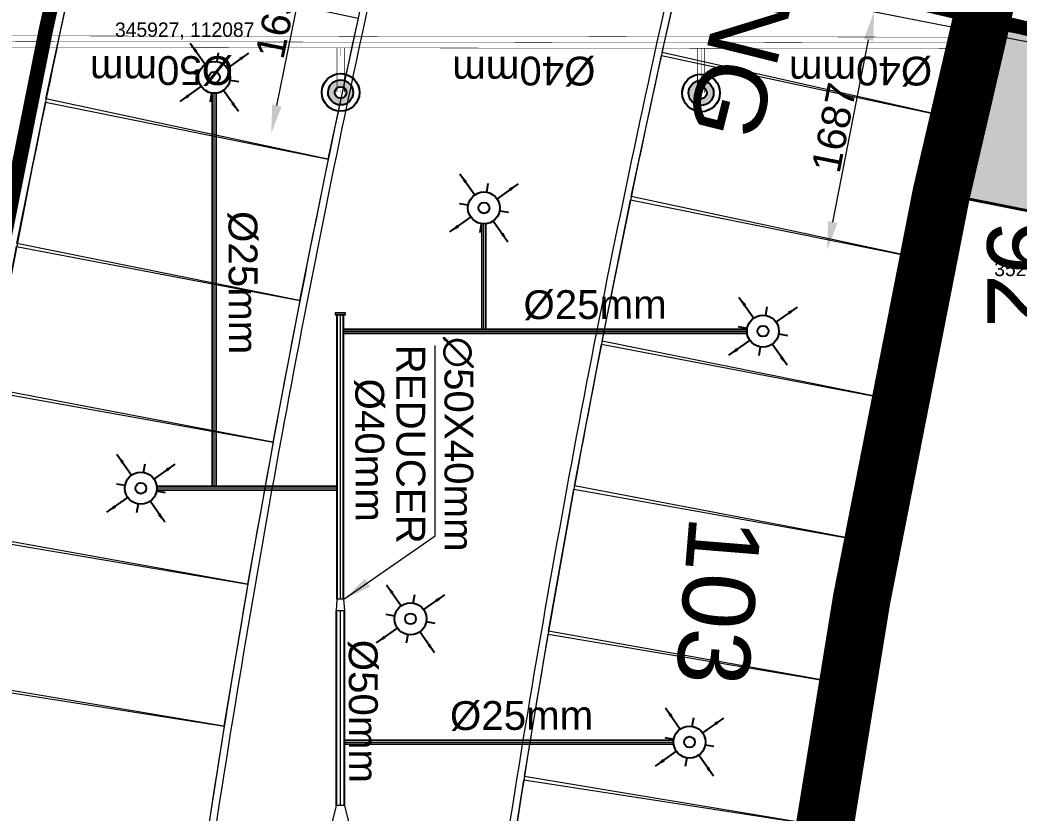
# Model space of a CAD drawing. Header units: inches. Extents: x 257070 to 799932, y -17980 to 269260.
# Drawn here: x 345635 to 352564, y 106131 to 111632 of the extents above; entities that cross this region are included whole.
import ezdxf

# ---------------------------------------------------------------- set-up
doc = ezdxf.new("R2010")
doc.units = ezdxf.units.IN
doc.header["$MEASUREMENT"] = 0
doc.header["$PDMODE"] = 99
doc.header["$PDSIZE"] = 100
doc.linetypes.add('Basement 1floor plan$0$CENTERX2', pattern=[4, 2.5, -0.5, 0.5, -0.5])
for name, color, linetype, lineweight in [('0-AES-DIM', 7, 'Continuous', 5), ('0-AES-F-SPRINKLER PIPE', 10, 'Continuous', 15), ('0-aes-FF-Sprinkler Header', 5, 'Continuous', 0), ('0-AES-P-INFRA', 7, 'Continuous', 13), ('E--CONCRETE-4', 4, 'Continuous', 40), ('E--CONCRETE-SHADE', 253, 'Continuous', 20), ('F--BRICKWALL-3', 252, 'Continuous', 30), ('M--TILING-2', 252, 'Continuous', 18), ('Q--PARKING', 253, 'Continuous', 13)]:
    doc.layers.add(name, color=color, linetype=linetype, lineweight=lineweight)
for name, color, linetype in [('0-AES-F-SPRINKLER', 10, 'Continuous'), ('0-aes-ff Nozzel', 30, 'Continuous'), ('0-aes-water curtan pipe', 200, 'Continuous'), ('2 wheeler barrier', 170, 'Continuous'), ('basement1_AP$0$A-_ANOTPATN_H-_-', 253, 'Continuous'), ('DSP_PARKING', 8, 'Continuous'), ('DSP_SLAB CO-ORDINATES', 160, 'Continuous'), ('RETAIL', 40, 'Continuous')]:
    doc.layers.add(name, color=color, linetype=linetype)
doc.layers.add('CORE -E', color=7, linetype='Continuous', true_color=0x642d8b)
doc.styles.add('RomanS', font='romans.shx')
doc.styles.get("Standard").update_dxf_attribs({"font": 'arial.ttf'})
doc.styles.add('TEXT style 175', font='GOTHIC.TTF')
doc.dimstyles.new('AES DIM', dxfattribs={"dimtxt": 0.2, "dimasz": 0.15, "dimexe": 0, "dimexo": 0, "dimgap": 0.02, "dimtad": 1, "dimzin": 0, "dimdsep": 46, "dimtxsty": 'RomanS', "dimcen": 0, "dimclrd": 7, "dimclre": 7, "dimclrt": 7, "dimadec": 0, "dimazin": 0, "dimtfac": 1, "dimtix": 1, "dimtofl": 0, "dimtmove": 1, "dimatfit": 3, "dimfxl": 1, "dimtolj": 1, "dimtzin": 0, "dimlwd": -1, "dimlwe": -1, "dimarcsym": 0})
doc.dimstyles.new('AES-PLUMBING', dxfattribs={"dimtxt": 100, "dimasz": 100, "dimexe": 0, "dimexo": 0, "dimgap": 0.01, "dimtad": 1, "dimdec": 0, "dimdsep": 46, "dimtxsty": 'Standard', "dimcen": 10, "dimclrd": 7, "dimclre": 7, "dimclrt": 7, "dimadec": 0, "dimazin": 0, "dimtfac": 1, "dimtdec": 0, "dimtmove": 0, "dimatfit": 3, "dimfxl": 1, "dimlwd": -1, "dimlwe": -1, "dimarcsym": 1})
doc.dimstyles.new('ISO-25', dxfattribs={"dimtxt": 2.5, "dimasz": 2.5, "dimexe": 1.25, "dimexo": 0.625, "dimtad": 1, "dimtxsty": 'Standard', "dimcen": 2.5, "dimadec": 0, "dimazin": 0, "dimtfac": 1, "dimtmove": 0, "dimatfit": 3, "dimfxl": 1, "dimarcsym": 0})
doc.dimstyles.new('PLUMBING', dxfattribs={"dimscale": 100, "dimtxt": 1.8, "dimasz": 1.6, "dimexe": 1, "dimexo": 1, "dimgap": 0.5, "dimtad": 2, "dimdec": 0, "dimzin": 0, "dimdsep": 46, "dimtxsty": 'Standard', "dimcen": 1, "dimdle": 1, "dimclrd": 7, "dimclre": 7, "dimclrt": 256, "dimadec": 0, "dimazin": 0, "dimtfac": 1, "dimtdec": 0, "dimtmove": 2, "dimatfit": 3, "dimfxl": 1, "dimtolj": 1, "dimtzin": 0, "dimlwd": -1, "dimlwe": -1, "dimarcsym": 0})

# ---------------------------------------------------------------- blocks, each defined once
blk = doc.blocks.new('*U176')
at = {"layer": 'DSP_SLAB CO-ORDINATES', "color": 206}
for p, q in [((-0.0003698509850069277, -188.0474283585087), (-0.0003698509849839045, 188.0474118549197)), ((-188.0477899576992, -8.251794497482479e-06), (188.0470502557292, -8.251794497482479e-06))]:
    blk.add_line(p, q, dxfattribs=at)
at = {"layer": 'DSP_SLAB CO-ORDINATES', "color": 206, "ltscale": 3.5}
blk.add_lwpolyline([(-105.4687033243318, 0.1349944143975237), (4.66756682276557e-05, 105.6037444143975), (105.4687966714443, 0.1359383291039289), (4.667566820182415e-05, -105.3337555856025), (-105.4677594096254, 0.1359383291039289)], dxfattribs=at)
at = {"layer": 'DEFPOINTS', "style": 'TEXT style 175'}
blk.add_attdef('CORDINATE', (367.2826763232355, -572.4526064181649), '', height=100, dxfattribs=at)
at = {"layer": 'DSP_SLAB CO-ORDINATES', "color": 214, "style": 'TEXT style 175'}
blk.add_attdef('NO.', (480.4583016714996, 903.4005789354214), '', height=500, rotation=270, dxfattribs=at)
blk = doc.blocks.new('*U188')
at = {"layer": 'DSP_SLAB CO-ORDINATES', "color": 206}
for p, q in [((-0.0003698509850069277, -188.0474283585087), (-0.0003698509849839045, 188.0474118549197)), ((-188.0477899576992, -8.251794497482479e-06), (188.0470502557292, -8.251794497482479e-06))]:
    blk.add_line(p, q, dxfattribs=at)
at = {"layer": 'DSP_SLAB CO-ORDINATES', "color": 206, "ltscale": 3.5}
blk.add_lwpolyline([(-105.4687033243318, 0.1349944143975237), (4.66756682276557e-05, 105.6037444143975), (105.4687966714443, 0.1359383291039289), (4.667566820182415e-05, -105.3337555856025), (-105.4677594096254, 0.1359383291039289)], dxfattribs=at)
at = {"layer": 'DEFPOINTS', "style": 'TEXT style 175'}
blk.add_attdef('CORDINATE', (367.2826763232355, -572.4526064181649), '', height=100, dxfattribs=at)
at = {"layer": 'DSP_SLAB CO-ORDINATES', "color": 214, "style": 'TEXT style 175'}
blk.add_attdef('NO.', (318.4060704529356, -186.8432824506217), '', height=500, rotation=270, dxfattribs=at)
blk = doc.blocks.new('*U189')
at = {"layer": 'DSP_SLAB CO-ORDINATES', "color": 206}
for p, q in [((-0.0003698509850069277, -188.0474283585087), (-0.0003698509849839045, 188.0474118549197)), ((-188.0477899576992, -8.251794497482479e-06), (188.0470502557292, -8.251794497482479e-06))]:
    blk.add_line(p, q, dxfattribs=at)
at = {"layer": 'DSP_SLAB CO-ORDINATES', "color": 206, "ltscale": 3.5}
blk.add_lwpolyline([(-105.4687033243318, 0.1349944143975237), (4.66756682276557e-05, 105.6037444143975), (105.4687966714443, 0.1359383291039289), (4.667566820182415e-05, -105.3337555856025), (-105.4677594096254, 0.1359383291039289)], dxfattribs=at)
at = {"layer": 'DEFPOINTS', "style": 'TEXT style 175'}
blk.add_attdef('CORDINATE', (367.2826763232355, -572.4526064181649), '', height=100, dxfattribs=at)
at = {"layer": 'DSP_SLAB CO-ORDINATES', "color": 214, "style": 'TEXT style 175'}
blk.add_attdef('NO.', (-485.0326414022321, 1389.961365993013), '', height=500, rotation=270, dxfattribs=at)
blk = doc.blocks.new('*D607')
at = {"layer": '0-AES-F-SPRINKLER PIPE', "color": 7, "ltscale": 1000, "transparency": 16777216}
for p, q in [((346248.8212083713, 113080.7856573716), (346414.7204082534, 113767.928951582)), ((346511.9274342916, 113744.4599488593), (357901.6930020183, 110994.5924751445)), ((357833.0008281745, 110283.9801782115), (357998.9000280566, 110971.1234724219))]:
    blk.add_line(p, q, dxfattribs=at)
for points in [[(346515.8389347454, 113760.6611198657), (346508.0159338379, 113728.258777853), (346414.7204082534, 113767.928951582)], [(357905.6045024721, 111010.7936461509), (357897.7815015645, 110978.3913041381), (357998.9000280566, 110971.1234724219)]]:
    blk.add_solid(points, dxfattribs=at)
at = {"layer": 'DEFPOINTS', "color": 0, "ltscale": 1000, "transparency": 16777216}
for p in [(346248.8212083713, 113080.7856573716, -6.094219490413867e-08), (357998.9000280566, 110971.1234724219), (357833.0008281745, 110283.9801782115, -6.654302336857554e-08)]:
    blk.add_point(p, dxfattribs=at)
at = {"layer": '0-AES-F-SPRINKLER PIPE', "color": 7, "ltscale": 1000, "transparency": 16777216, "insert": (352218.7952038943, 112419.1672144164), "char_height": 100, "attachment_point": 5, "rotation": 346.42664834947607}
blk.add_mtext('11917', dxfattribs=at)
blk = doc.blocks.new('*D632')
at = {"color": 7, "ltscale": 1000, "transparency": 16777216}
blk.add_line((351271.919832329, 110230.6059312498), (351520.795996663, 111493.6767107161), dxfattribs=at)
for points in [[(351488.0914936946, 111500.1208240528), (351553.5004996315, 111487.2325973793), (351559.4606766837, 111689.9037285268)], [(351239.2153293606, 110237.0500445866), (351304.6243352974, 110224.161817913), (351233.2551523084, 110034.3789134391)]]:
    blk.add_solid(points, dxfattribs=at)
at = {"layer": 'DEFPOINTS', "color": 0, "ltscale": 1000, "transparency": 16777216}
for p in [(351559.4606766837, 111689.9037285268, -5.674305819475392e-08), (351559.4606766837, 111689.9037285268), (351233.2551523084, 110034.3789134391, -5.657314894362137e-08)]:
    blk.add_point(p, dxfattribs=at)
at = {"color": 7, "ltscale": 1000, "transparency": 16777216, "insert": (351281.5948404431, 110884.7543005102), "char_height": 200, "attachment_point": 5, "rotation": 78.85320208970076}
blk.add_mtext('\\A1;1687', dxfattribs=at)
blk = doc.blocks.new('*D633')
at = {"color": 7, "ltscale": 1000, "transparency": 16777216}
for p, q in [((347417.0176021152, 111039.9262192051), (347665.1964402999, 112265.2724457989)), ((347377.3161794831, 110843.9063298036), (347377.316179483, 110843.9063298036))]:
    blk.add_line(p, q, dxfattribs=at)
for points in [[(347632.526458733, 112271.889349571), (347697.8664218668, 112258.6555420269), (347704.8978629321, 112461.2923352004)], [(347384.3476205483, 111046.5431229772), (347449.6875836821, 111033.3093154331), (347377.316179483, 110843.9063298036)]]:
    blk.add_solid(points, dxfattribs=at)
at = {"layer": 'DEFPOINTS', "color": 0, "ltscale": 1000, "transparency": 16777216}
for p in [(347704.8978629322, 112461.2923352004, -6.44092891e-08), (347704.8978629321, 112461.2923352004), (347377.3161794831, 110843.9063298036, -5.657314890082252e-08)]:
    blk.add_point(p, dxfattribs=at)
at = {"color": 7, "ltscale": 1000, "transparency": 16777216, "insert": (347426.4650858909, 111675.8186493749), "char_height": 200, "attachment_point": 5, "rotation": 78.55032736120639}
blk.add_mtext('\\A1;1650', dxfattribs=at)
blk = doc.blocks.new('*U701')
at = {"layer": '0-aes-FF-Sprinkler Header', "color": 1, "const_width": 5}
for points in [[(12087231.45229528, -3664418.565553213), (12087540.83418112, -3664418.565553213)], [(12087231.45229528, -3664468.565553213), (12087540.83418112, -3664468.565553213)]]:
    blk.add_lwpolyline(points, dxfattribs=at)
at = {"layer": '0-aes-FF-Sprinkler Header', "color": 8, "const_width": 2}
blk.add_lwpolyline([(12087231.45229528, -3664443.565553213), (12087540.83418112, -3664443.565553213)], dxfattribs=at)
blk = doc.blocks.new('Nozzel')
at = {"transparency": 33554585}
h = blk.add_hatch(color=30, dxfattribs=at)
h.dxf.hatch_style = 1
edge = h.paths.add_edge_path()
edge.add_ellipse((-1664094.47680354, 224268.8534619729), major_axis=(0.8799614910948493, 86.96670475333754), ratio=0.9999999971453589, start_angle=0, end_angle=360)
edge = h.paths.add_edge_path(flags=16)
edge.add_arc((-1664094.47680354, 224268.8534619729), 40.02344873524271, 0, 360)
blk.add_circle((-1664094.47680354, 224268.8534619729), 40.02344873524271)
at = {"layer": '0-AES-F-SPRINKLER', "color": 13}
blk.add_circle((-1664094.47680354, 224268.8534619729), 130.6494164323611, dxfattribs=at)
for major_axis, ratio, start_param, end_param in [((0.6289992978794071, 130.4552184160167), 0.9999999971271565, 1.575617861951129, 7.858803169130714), ((0.8799614910948493, 86.96670475333754), 0.9999999971453589, 1.580914353715009, 7.864099660894595)]:
    blk.add_ellipse((-1664094.47680354, 224268.8534619729), major_axis=major_axis, ratio=ratio, start_param=start_param, end_param=end_param, dxfattribs=at)
at = {"layer": '0-AES-F-SPRINKLER PIPE', "lineweight": 30, "rotation": 180}
blk.add_blockref('*U701', (10423136.97549174, -3440174.712091242), dxfattribs=at)
blk = doc.blocks.new('*U709')
at = {"layer": '0-AES-F-SPRINKLER PIPE', "color": 200, "lineweight": 30, "const_width": 2.666666666666667}
for points in [[(-1770300.02490452, 110287.0937724693), (-1770300.02490452, 65529.04052959147)], [(-1770220.02490452, 110287.0937724693), (-1770220.02490452, 65529.04052959147)]]:
    blk.add_lwpolyline(points, dxfattribs=at)
at = {"layer": '0-AES-F-SPRINKLER PIPE', "color": 252, "lineweight": 30, "const_width": 2.666666666666667}
blk.add_lwpolyline([(-1770260.02490452, 110287.0937724693), (-1770260.02490452, 65529.04052959147)], dxfattribs=at)
blk = doc.blocks.new('A$C3B671B2F')
at = {"layer": '0-AES-F-SPRINKLER PIPE', "color": 200, "lineweight": 30, "const_width": 2.666666666666667}
for points in [[(1.333679335657507, 1.333893688861281, -0.4142135623728617), (121.3335798736662, 121.3337942269718, -0.4142135623728617)], [(81.33366688177921, 1.333893688861281, -0.4142135623723415), (121.3335798736662, 41.33380668086465, -0.4142135623723415)]]:
    blk.add_lwpolyline(points, format="xyb", dxfattribs=at)
at = {"layer": '0-AES-F-SPRINKLER PIPE', "color": 252, "lineweight": 30, "const_width": 2.666666666666667}
blk.add_lwpolyline([(41.33357987366617, 1.333893688861281, -0.4142135623730951), (121.3335798736662, 81.33389368886128)], format="xyb", dxfattribs=at)
at = {"layer": '0-AES-F-SPRINKLER PIPE', "color": 200, "lineweight": 30, "const_width": 2.666666666666667}
for points in [[(121.3335798736662, 41.33380668086465), (121.3335798736662, 121.3337942268845)], [(81.33357987366617, 1.333893688875833), (1.333679335657507, 1.333893688875833)]]:
    blk.add_lwpolyline(points, dxfattribs=at)
blk = doc.blocks.new('*U710')
at = {"layer": '0-AES-F-SPRINKLER PIPE', "color": 200, "lineweight": 30, "const_width": 2.666666666666667}
for points in [[(-1770300.02490452, 102954.1716970574), (-1770300.02490452, 102768.6474670091)], [(-1770220.02490452, 102954.1716970574), (-1770220.02490452, 102768.6474670091)]]:
    blk.add_lwpolyline(points, dxfattribs=at)
at = {"layer": '0-AES-F-SPRINKLER PIPE', "color": 252, "lineweight": 30, "const_width": 2.666666666666667}
blk.add_lwpolyline([(-1770260.02490452, 102954.1716970574), (-1770260.02490452, 102768.6474670091)], dxfattribs=at)
blk = doc.blocks.new('*U603')
at = {"layer": '0-AES-F-SPRINKLER'}
for p, q in [((171672.4061701425, 56809.37202057959), (171672.4061701495, 56870.64695059191)), ((171561.5562048926, 56698.52205535075), (171500.2812748789, 56698.52205535703)), ((171783.2561353722, 56698.52205532826), (171844.5310653842, 56698.52205532206)), ((171672.4061701212, 56587.67209009943), (171672.4061701137, 56526.39716008698))]:
    blk.add_line(p, q, dxfattribs=at)
for radius in [110.8499652399786, 37.80738082159161]:
    blk.add_circle((171672.4061701323, 56698.52205533961), radius, dxfattribs=at)
at = {"layer": '0-AES-F-SPRINKLER PIPE'}
for points, override in [([(171467.8843980348, 56903.04382747895), (171594.0234080246, 56776.90481746293)], {"dimasz": 70, "dimtad": 0, "dimfxl": 13, "dimarcsym": 1}), ([(171876.9279422716, 56903.04382743764), (171750.7889322562, 56776.90481744697)], {"dimasz": 70, "dimtad": 0, "dimfxl": 13, "dimarcsym": 1}), ([(171467.8843979921, 56494.00028324145), (171594.0234080091, 56620.13929323198)], {"dimasz": 70, "dimtad": 0, "dimfxl": 13, "dimarcsym": 1}), ([(171876.9279422305, 56494.0002832), (171750.7889322391, 56620.13929321616)], {"dimasz": 70, "dimgap": 0.625, "dimtad": 0, "dimfxl": 13, "dimarcsym": 1})]:
    blk.add_leader(points, dimstyle='ISO-25', override=override, dxfattribs=at)
blk = doc.blocks.new('A$C5579145F')
at = {"layer": '0-AES-P-INFRA', "ltscale": 1000}
blk.add_line((-5308.209090792865, -38802.07978622944, 6.092190703427778e-08), (2178.306683932024, -40277.22699138231, 6.092190703427778e-08), dxfattribs=at)
at = {"layer": '0-AES-P-INFRA', "ltscale": 1000, "const_width": 5, "elevation": 1.123472219290317e-07}
blk.add_lwpolyline([(4604.961787308508, -33343.18776785882), (3749.312026000989, -36153.24613151587), (3340.535836838419, -37641.06117712311), (2663.129909088777, -40390.24121523087), (2178.306645682547, -40277.22698384561), (-5331.064879926562, -38797.57626890887), (-5520.325572082656, -38757.18108990137), (-5051.156037971319, -36783.55934730223), (-4505.587115995411, -34730.54177080968), (-3983.351385207905, -32879.99010422177)], dxfattribs=at)
at = {"ltscale": 1000}
for p1, p2, distance, picture, middle in [((-7781.705842096941, -39984.75008096918, 6.10918163282092e-08), (-7454.124158647843, -38367.36407557239, 5.325567612903172e-08), 1.1555280802874574e-10, '*D633', (-7732.556935689179, -39152.83776139795, 1.176649652290317e-07)), ((-3925.76686927164, -40794.27749733375, 6.109181628541034e-08), (-3599.561344896385, -39138.75268224596, 6.092190703427781e-08), -5.588410179456564e-12, '*D632', (-3877.427181137027, -39943.90211026263, 1.176649652290317e-07))]:
    dim = blk.add_aligned_dim(p1=p1, p2=p2, distance=distance, dimstyle='AES DIM', override={"dimscale": 1}, dxfattribs=at)
    dim.commit()
    dim.dimension.update_dxf_attribs({"geometry": picture, "text_midpoint": middle, "insert": (-355159.0220215801, -150828.6564107728)})

msp = doc.modelspace()

# ---------------------------------------------------------------- hatches: boundary and pattern name
at = {"layer": 'E--CONCRETE-SHADE', "ltscale": 3.5}
h = msp.add_hatch(color=8, dxfattribs=at)
h.dxf.hatch_style = 1
h.paths.add_polyline_path([(353595.493198943, 111341.1874629324), (352418.131085675, 111573.1755105553), (352186.143038052, 110395.8133972873), (353363.5051513205, 110163.825349664)])

# ---------------------------------------------------------------- linework, layer by layer
at = {"layer": '0-AES-F-SPRINKLER PIPE', "ltscale": 1000, "const_width": 100, "elevation": -6.654302336857554e-08}
msp.add_lwpolyline([(351605.3977095037, 129547.826318871), (346250.5245428041, 113080.3835360998), (353595.493198943, 111341.1874629324), (356762.7407866381, 110411.5759416579), (357833.0008281745, 110283.9801782115), (360303.2857049529, 119093.2608042444), (363523.4809188613, 126983.1935690066), (367633.3451623905, 134797.2613235805), (369450.4341872607, 138076.312566022), (363706.0776720152, 139071.7693589754), (357863.4465078678, 128490.3235903428)], close=True, dxfattribs=at)
at = {"layer": '0-AES-F-SPRINKLER PIPE', "ltscale": 1000}
for points, elevation in [([(346967.4052175203, 108399.1621087188), (346967.4052175203, 111124.3956931872)], -6.038423077442685e-08), ([(346970.4052175203, 108399.1621087188), (346970.4052175203, 111124.0137081001)], -6.038423077442685e-08), ([(346982.9052175203, 108399.1621087188), (346982.9052175203, 111123.306671792)], -6.038423077442685e-08), ([(346995.4052175203, 108399.1621087188), (346995.4052175203, 111124.0137081001)], -6.038423077442685e-08), ([(346998.4052175203, 108399.1621087188), (346998.4052175203, 111124.3956931872)], -6.038423077442685e-08), ([(348837.5832428396, 109488.7032924455), (348837.5832428396, 110218.3017006055)], -5.963369607689785e-08), ([(348840.5832428396, 109488.7032924455), (348840.5832428396, 110217.9197155183)], -5.963369607689785e-08), ([(348853.0832428396, 109488.7032924455), (348853.0832428396, 110217.2126792103)], -5.963369607689785e-08), ([(348865.5832428396, 109488.7032924455), (348865.5832428396, 110217.9197155183)], -5.963369607689785e-08), ([(348868.5832428396, 109488.7032924455), (348868.5832428396, 110218.3017006055)], -5.963369607689785e-08), ([(347833.4954579432, 107612.9798845868), (347833.4954579432, 109586.3252189499)], -5.733485355211871e-08), ([(347837.4954579432, 107612.9798845868), (347837.4954579432, 109586.3252189499)], -5.733485355211871e-08), ([(347857.4954579432, 107612.9798845868), (347857.4954579432, 109586.3252189499)], -5.733485355211871e-08), ([(347877.4954579432, 107612.9798845868), (347877.4954579432, 109586.3252189499)], -5.733485355211871e-08), ([(347881.4954579432, 107612.9798845868), (347881.4954579432, 109586.3252189499)], -5.733485355211871e-08), ([(347881.4954579432, 109488.7032924455), (350678.3994199758, 109488.7032924455)], -5.888316137936883e-08), ([(347881.4954579432, 109485.7032924455), (350678.0174348887, 109485.7032924455)], -5.888316137936883e-08), ([(347881.4954579432, 109473.2032924455), (350677.3103985806, 109473.2032924455)], -5.888316137936883e-08), ([(347881.4954579432, 109460.7032924455), (350678.0174348887, 109460.7032924455)], -5.888316137936883e-08), ([(347881.4954579432, 109457.7032924455), (350678.3994199758, 109457.7032924455)], -5.888316137936883e-08), ([(347824.9954579432, 108399.1621087188), (346583.164276605, 108399.1621087188)], -5.95468837076276e-08), ([(347824.9954579432, 108368.1621087188), (346583.164276605, 108368.1621087188)], -5.95468837076276e-08), ([(347824.9954579432, 108396.1621087188), (346583.5462616921, 108396.1621087188)], -5.95468837076276e-08), ([(347824.9954579432, 108371.1621087188), (346583.5462616921, 108371.1621087188)], -5.95468837076276e-08), ([(347824.9954579432, 108383.6621087188), (346584.2532980002, 108383.6621087188)], -5.95468837076276e-08), ([(347827.4954579432, 106182.900847889), (347827.4954579432, 107535.7507831999)], -5.733485355211871e-08), ([(347832.4954579432, 106182.900847889), (347832.4954579432, 107535.7507831999)], -5.733485355211871e-08), ([(347857.4954579432, 106182.900847889), (347857.4954579432, 107535.7507831999)], -5.733485355211871e-08), ([(347882.4954579432, 106182.900847889), (347882.4954579432, 107535.7507831999)], -5.733485355211871e-08), ([(347887.4954579432, 106182.900847889), (347887.4954579432, 107535.7507831999)], -5.733485355211871e-08), ([(347889.9954579432, 106638.2087641323), (350168.8975352158, 106638.2087641323)], -5.804581431256959e-08), ([(347889.9954579432, 106635.2087641323), (350168.5155501286, 106635.2087641323)], -5.804581431256959e-08), ([(347889.9954579432, 106622.7087641323), (350167.8085138206, 106622.7087641323)], -5.804581431256959e-08), ([(347889.9954579432, 106610.2087641323), (350168.5155501286, 106610.2087641323)], -5.804581431256959e-08), ([(347889.9954579432, 106607.2087641323), (350168.8975352158, 106607.2087641323)], -5.804581431256959e-08)]:
    msp.add_lwpolyline(points, dxfattribs=dict(at, elevation=elevation))
at = {"layer": '0-AES-F-SPRINKLER PIPE', "ltscale": 1000, "elevation": -5.733485355211871e-08}
for points in [[(347893.7499166661, 109601.1907496094), (347821.2409992204, 109601.1907496094), (347821.2409992204, 109586.3252189499), (347893.7499166661, 109586.3252189499)], [(347891.5814413367, 109599.02227428), (347823.4094745498, 109599.02227428), (347823.4094745498, 109588.4936942793), (347891.5814413367, 109588.4936942793)], [(347881.4954579432, 107612.9798845868), (347833.4954579432, 107612.9798845868), (347827.4954579432, 107535.7507831999), (347887.4954579432, 107535.7507831999)], [(347887.4954579432, 106182.900847889), (347827.4954579432, 106182.900847889), (347797.4954579432, 106060), (347917.4954579432, 106060)]]:
    msp.add_lwpolyline(points, close=True, dxfattribs=at)
at = {"layer": '2 wheeler barrier', "color": 8, "const_width": 100}
for points, elevation in [([(363676.7758842452, 139076.8477741547, 0.06675746279244901), (353918.3901662353, 117753.0099519296, 0.01643551900720754), (352411.1586347902, 112154.7064447233, 0.001613952758021698), (352283.0514350793, 111599.8265578237, 0.001613952758021698)], -5.892624788984337e-08), ([(346291.4028185407, 130468.7746437845), (345428.1095136826, 128536.7151459818), (350326.558426353, 126611.3348923636, 0.01966415359407068), (347881.8662595584, 119592.9920089208, 0.01643551900720741), (346266.8064160618, 113594.182272287, 0.01643551900720675), (345049.2896057862, 107502.2376426066, 0.0164355190072074), (344234.5751196895, 101343.4734109977, 0.0164355190072088), (343826.1822689572, 95144.49350831425, 0.01432480572914555), (343804.600166176, 89584.09008528513), (340137.1320025652, 89013.82138658)], -5.44805528684874e-08), ([(352024.782288598, 110427.6428705713, 0.01141879910430177), (351274.9284610902, 106469.486128803, 0.009576532615598024), (350785.9330806598, 103126.32211654, 0.009576532615598024)], -5.657314904405924e-08)]:
    msp.add_lwpolyline(points, format="xyb", dxfattribs=dict(at, elevation=elevation))
at = {"layer": 'basement1_AP$0$A-_ANOTPATN_H-_-', "color": 8, "extrusion": (2.548779655116505e-13, -3.227332144614396e-13, -1)}
for p, q in [((352197.8377965426, 110419.0247124801, -5.856688299347772e-08), (352180.0632708439, 111594.63865105, -5.89508229937861e-08)), ((352420.1590361143, 111547.3301970166, -5.887435986416461e-08), (351931.4900416456, 110471.5058568487, -5.865170657578516e-08))]:
    msp.add_line(p, q, dxfattribs=at)
at = {"layer": 'DSP_PARKING', "color": 8}
msp.add_arc((423732.0812776391, 94707.4101865245, -3.526372069026013e-08), 85299.08480195106, 153.8177769380767, 185.9777294860621, dxfattribs=at)
at = {"layer": 'E--CONCRETE-4', "color": 8, "ltscale": 10}
for p, q in [((352418.131085675, 111573.1755105553, -5.888321788516384e-08), (352186.143038052, 110395.8133972873, -5.856237266736492e-08)), ((353595.493198943, 111341.1874629324, -5.850826397673766e-08), (352418.131085675, 111573.1755105553, -5.888321788516384e-08)), ((352186.143038052, 110395.8133972873, -5.856237266736492e-08), (353363.5051513205, 110163.825349664, -5.818741875893843e-08))]:
    msp.add_line(p, q, dxfattribs=at)
at = {"layer": 'F--BRICKWALL-3', "color": 8}
for points, elevation in [([(352420.1590361143, 111547.3301970166), (352180.0632708439, 111594.6386510499)], -5.895082299378606e-08), ([(352424.9921065393, 111571.8585771152), (352184.8963412695, 111619.1670311486)], -5.895750727358357e-08), ([(352193.004726117, 110394.4963323815), (351926.6569712204, 110446.97747675)], -5.864502229598755e-08), ([(352197.8377965426, 110419.0247124801), (351931.4900416456, 110471.5058568487)], -5.865170657578516e-08)]:
    msp.add_lwpolyline(points, dxfattribs=dict(at, elevation=elevation))
at = {"layer": 'M--TILING-2', "color": 8, "linetype": 'Basement 1floor plan$0$CENTERX2', "ltscale": 1000, "const_width": 400, "elevation": 2.408171363038821e-08}
msp.add_lwpolyline([(350086.3833850136, 91684.8476518134, -0.02911462853865341), (350643.0410899508, 101934.0380662009, -0.02440263577394803), (352024.782288598, 110427.6428705713, -0.02718810943544169), (354530.1704471644, 119680.5994549241, -0.01332322561527532), (357863.4465078688, 128490.3235903454), (338652.8309054209, 131708.109113949), (319828.4972484739, 134457.3560055109), (311231.612201708, 135934.9612226126), (308386.9808443538, 136427.9066202417), (300964.8700720216, 140353.6479632277), (283588.9790605498, 141766.7310709313)], format="xyb", dxfattribs=at)
at = {"layer": 'Q--PARKING', "color": 8}
for points, elevation in [([(361560.4034346142, 139748.0727965799, 0.06519900616687829), (351861.8052400515, 118379.8739255271, 0.0164355190072074), (350317.8376524575, 112645.1218450994, 0.01643551900720676), (349153.9139130456, 106821.3345151619, 0.01643551900720723), (348375.0618075076, 100933.6688713598, 0.01643551900720919), (347984.6457327877, 95007.55778363021, 0.04470069080363005), (348893.98903826, 78908.5276677073)], -4.923947724280979e-08), ([(356680.8231321132, 130698.0363992451, 0.03665435195770323), (351909.6327964744, 118365.295693583, 0.01643551900720727), (350366.5195357676, 112633.7168357883, 0.01643551900720668), (349203.2398327676, 106813.151994549, 0.01643551900720721), (348424.8186911308, 100928.7441853689, 0.01643551900720922), (348034.6186461723, 95005.91220536106, 0.04467482740785875), (348942.104877773, 78925.01582534448)], -4.92325348516406e-08), ([(358490.6215126262, 129846.7662856046, 0.03666995519292739), (353822.7350533894, 117782.1664158178, 0.01643551900720732), (352313.7948681701, 112177.5164633454, 0.01643551900720677), (351176.2766216461, 106485.8511700289, 0.01643551900720733), (350415.0940360581, 100731.7567457329, 0.01643551900720899), (350033.5351815624, 94940.08907459734, 0.04274863128928102), (350824.9353327755, 79887.61754577712)], -4.906330640334753e-08), ([(351644.1763255619, 129541.1057438171, 0.02816632028103754), (347977.5213724038, 119563.8355450324, 0.01643551900720728), (346364.170182682, 113571.3722536648, 0.01643551900720675), (345147.9414452302, 107485.8726013806, 0.01643551900720725), (344334.0888869357, 101333.6240390158, 0.01643551900720899), (343926.1280957265, 95141.20235177595, 0.01476354369383505), (343907.2151818826, 89566.41508105223, 0.01476354369383505)], -5.395015028206689e-08), ([(353744.1734398195, 129227.9085198668, 0.02964732951076551), (349938.4511857418, 118966.1280353231, 0.01643551900720763), (348360.1273983947, 113103.7668719108, 0.01643551900720678), (347170.3041538307, 107150.3892562476, 0.01643551900720725), (346374.1211154861, 101131.711913389, 0.01643551900720875), (345975.0175445015, 95073.7336427432, 0.01301968339370727), (345941.9280989883, 90264.02734752127, 0.01301968339370727)], -5.365668944255998e-08), ([(353672.7000972483, 129189.5499730807, 0.029474355780773), (349890.6236293188, 118980.7062672672, 0.01643551900720737), (348311.4455150845, 113115.1718812219, 0.01643551900720675), (347120.9782341088, 107158.5717768605, 0.01643551900720746), (346324.364231863, 101136.6365993798, 0.01643551900720879), (345925.0446311168, 95075.37922101223, 0.01292108409830111), (345891.2462784955, 90299.50792703393, 0.01292108409830111)], -5.368105788333266e-08)]:
    msp.add_lwpolyline(points, format="xyb", dxfattribs=dict(at, elevation=elevation))
for points, elevation in [([(350088.0547297805, 111406.702449873), (350307.9788469364, 112382.2194321408), (352259.0128114724, 111942.371197828), (352039.0886943162, 110966.8542155608), (350088.0547297805, 111406.702449873)], -5.942337662024579e-08), ([(345814.9519047615, 111084.1032404559), (346023.6018698991, 112062.0936248911), (347979.5826387701, 111644.7936946154), (347770.9326736325, 110666.8033101808), (345814.9519047615, 111084.1032404559)], -6.040838289487084e-08), ([(349874.3427162766, 110406.6408625467), (350083.2066688681, 111384.5855692186), (352039.0960822123, 110966.8576640348), (351830.2321296204, 109988.9129573635), (349874.3427162766, 110406.6408625467)], -5.915509401271584e-08), ([(345614.2450921724, 110082.3581953041), (345812.3012995445, 111062.5488597776), (347772.6826284922, 110666.4364450325), (347574.6264211198, 109686.2457805596), (345614.2450921724, 110082.3581953041)], -6.01362422404352e-08), ([(349671.9683948435, 109404.2234658571), (349869.7454021074, 110384.4705038008), (351830.2394779951, 109988.9164892717), (351632.4624707307, 109008.6694513287), (349671.9683948435, 109404.2234658571)], -5.888316137936883e-08), ([(345424.3885902654, 109078.5002029616), (345611.8278536428, 110060.7763975955), (347576.3802429108, 109685.8978708399), (347388.9409795332, 108703.6216762068), (345424.3885902654, 109078.5002029616)], -5.986065416264895e-08), ([(349480.9577141355, 108399.5787908515), (349667.6224168896, 109382.0024717273), (351632.4697786415, 109008.6730662182), (351445.8050758869, 108026.2493853432), (349480.9577141355, 108399.5787908515)], -5.860761358770256e-08), ([(345245.4046253392, 108072.6467840157), (345422.205001407, 109056.8935147809), (347390.6984629376, 108703.2927626452), (347213.89808687, 107719.0460318805), (345245.4046253392, 108072.6467840157)], -5.958165092431508e-08), ([(349301.33516575, 107392.8356541612), (349476.8636296432, 108377.3100105377), (351445.8123423967, 108026.2530827505), (351270.2838785031, 107041.7787263745), (349301.33516575, 107392.8356541612)], -5.832848596875401e-08), ([(345077.3141508563, 107064.9156926554), (345243.4549417821, 108051.0177348348), (347215.6590261412, 107718.7361529826), (347049.5182352153, 106732.6341108038), (345077.3141508563, 107064.9156926554)], -5.929926518804572e-08), ([(349133.1237810853, 106384.1231414843), (349297.4934996674, 107370.5219429906), (351270.2911026804, 107041.7825058256), (351105.921384098, 106055.3837043201), (349133.1237810853, 106384.1231414843)], -5.804581431256958e-08), ([(344920.1368449893, 106055.4249028874), (345075.5986008478, 107043.2668145641), (347051.2824242017, 106732.3433028467), (346895.820668343, 105744.5013911705), (344920.1368449893, 106055.4249028874)], -5.901353001243867e-08), ([(348976.3451283877, 105373.5705910348), (349129.5350259949, 106361.7673605452), (351105.9285650161, 106055.3875653303), (350952.7386674086, 105067.1907958206), (348976.3451283877, 105373.5705910348)], -5.775963486361603e-08)]:
    msp.add_lwpolyline(points, close=True, dxfattribs=dict(at, elevation=elevation))

# ---------------------------------------------------------------- block references
at = {"layer": '0-AES-DIM', "color": 51, "xscale": -1, "rotation": 269.9233957545728}
msp.add_blockref('A$C3B671B2F', (352200.4105229409, 111431.7178852935, -8.640616036624409e-08), dxfattribs=at)
at = {"layer": '0-AES-F-SPRINKLER', "color": 7, "rotation": 80.17180205283994}
for p in [(373545.7944522563, -67596.90990065287, -6.038423077442685e-08), (375415.9724775757, -68503.0038932346, -5.963369607689785e-08), (377351.0495985567, -69357.86324523935, -5.888316137936883e-08), (373036.2925674963, -70447.40442896602, -5.954688370762761e-08), (374906.4705928157, -71353.49842154776, -5.87963490100986e-08), (376841.5477137967, -72208.3577735525, -5.804581431256958e-08)]:
    msp.add_blockref('*U603', p, dxfattribs=at)
at = {"layer": '0-AES-F-SPRINKLER PIPE', "ltscale": 1000}
msp.add_blockref('A$C5579145F', (355159.02202158, 150828.6564107728, -1.176717621607393e-07), dxfattribs=at)
at = {"layer": '0-aes-ff Nozzel', "extrusion": (6.467321430924787e-09, -1.132818964123314e-10, 1), "rotation": 269.9233957728879}
for p in [(121365.4625186064, -1552663.669242911, -0.001979523102345986), (123865.4602841576, -1552667.011732684, -0.002076535108965954)]:
    msp.add_blockref('Nozzel', p, dxfattribs=at)
at = {"layer": '0-aes-water curtan pipe', "color": 51, "xscale": -1, "rotation": 359.92339575411}
msp.add_blockref('*U710', (-1418113.937634303, 11151.09528224086, -8.693318850734144e-08), dxfattribs=at)
at = {"layer": '0-aes-water curtan pipe', "color": 51, "rotation": 89.92339573534346}
msp.add_blockref('*U709', (420097.6126382064, 1881643.880245667, -8.308252434331606e-08), dxfattribs=at)
at = {"layer": 'DSP_SLAB CO-ORDINATES', "color": 8, "ltscale": 3.5}
for name, p, values in [('*U176', (345926.7209769156, 112087.1895065546, -5.44805528684874e-08), {'NO.': '80', 'CORDINATE': '345927, 112087'}), ('*U189', (352283.0518049305, 111599.8265660754, -5.892624788984337e-08), {'NO.': '93', 'CORDINATE': '352283, 111600'}), ('*U188', (352024.7826584491, 110427.6428788232, -5.657314904405924e-08), {'NO.': '92', 'CORDINATE': '352025, 110428'})]:
    msp.add_blockref(name, p, dxfattribs=at).add_auto_attribs(values)

# ---------------------------------------------------------------- texts
at = {"layer": '0-AES-F-SPRINKLER PIPE', "color": 7, "linetype": 'Continuous', "lineweight": -3, "ltscale": 0.9, "char_height": 199.9999999999999, "attachment_point": 2}
for s, insert, width, rotation in [('%%C25mm', (347282.7481031598, 109810.1382065511, -6.106093115282455e-08), 685.7738095238092, 270.1922011564885), ('%%C25mm', (349623.1750300372, 109758.223797932, -5.888316375862469e-08), 685.7738095238092, 0.19220115648849304), ('∅50X40mm\\PREDUCER', (348779.388390826, 108689.0354093699), 1474.714870395634, 269.99999998762826), ('%%C40mm', (348161.8383435828, 108648.0118573665, -5.801155393051641e-08), 685.7738095238092, 270.1922011564885), ('%%C50mm', (348116.8383435828, 106836.3080930256, -5.801155393051641e-08), 685.7738095238092, 270.1922011564885), ('%%C25mm', (349113.6731452771, 106907.7292696188, -5.804581669182545e-08), 685.7738095238092, 0.19220115648849304)]:
    msp.add_mtext(s, dxfattribs=dict(at, insert=insert, width=width, rotation=rotation))
at = {"layer": '0-aes-water curtan pipe', "extrusion": (-9.400222389716659e-12, -7.030848302191918e-09, 1), "char_height": 199.9999999999999, "width": 685.7738095238091, "attachment_point": 2, "text_direction": (-0.999999106221013, 0.001336995577914951, 5.232744555010452e-21)}
for s, insert in [('%%C50mm', (346616.2402053492, 111181.5235106459, -1.941595487432832e-06)), ('%%C40mm', (349129.6357524429, 111178.1631072439, -1.94159548743283e-06)), ('%%C40mm', (351464.641951644, 111178.1631072439, -1.94159548743283e-06))]:
    msp.add_mtext(s, dxfattribs=dict(at, insert=insert))
at = {"layer": 'CORE -E', "color": 8}
msp.add_text('2WHEELER PARKING', height=499.9999999999999, rotation=255.9869664743406, dxfattribs=at).set_placement((351994.8168019253, 117842.1829418423, -6.05978399768682e-08))
at = {"layer": 'RETAIL', "color": 8}
msp.add_text('103', height=500, rotation=265.3506893815223, dxfattribs=at).set_placement((350279.1067884047, 108201.552652198, -5.834027336320277e-08))

# ---------------------------------------------------------------- dimensions: what is measured, and where the dimension line sits
at = {"layer": '0-AES-F-SPRINKLER PIPE', "ltscale": 1000}
dim = msp.add_aligned_dim(p1=(346248.8212083713, 113080.7856573716, -6.094219490413867e-08), p2=(357833.0008281745, 110283.9801782115, -6.654302336857554e-08), distance=706.8864486604813, dimstyle='AES-PLUMBING', dxfattribs=at)
dim.commit()
dim.dimension.update_dxf_attribs({"geometry": '*D607', "text_midpoint": (352218.7952038943, 112419.1672144164)})

# ---------------------------------------------------------------- leaders
at = {"layer": '0-AES-F-SPRINKLER PIPE', "color": 7, "linetype": 'Continuous', "lineweight": -3, "ltscale": 0.9}
msp.add_leader([(347881.4954579432, 107612.9798845868), (348514.5143534889, 108054.6192694944), (348514.514353489, 109374.2745069263)], dimstyle='PLUMBING', override={"dimasz": 2, "dimgap": 25, "dimtad": 0}, dxfattribs=at)

doc.saveas('drawing.dxf')
